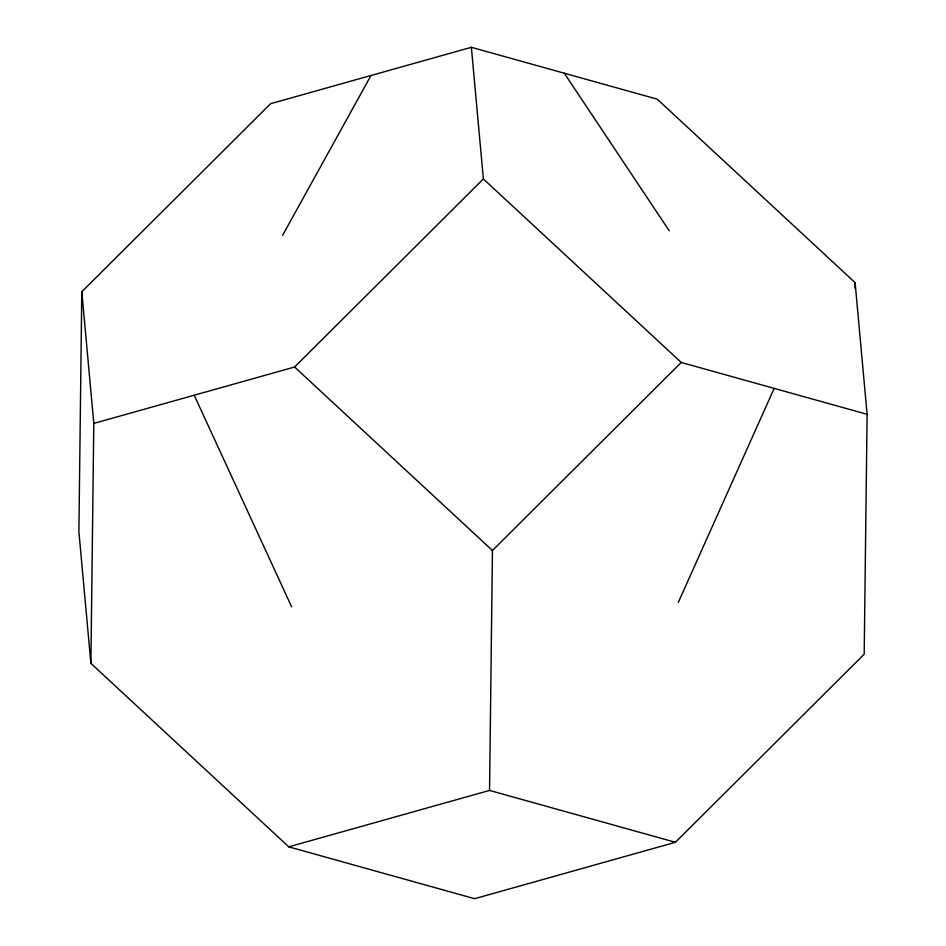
<?xml version="1.0" encoding="UTF-8"?>
<svg xmlns="http://www.w3.org/2000/svg" width="946" height="946" viewBox="0 0 946 946"><rect width="100%" height="100%" fill="white"/><g stroke="black" fill="none" stroke-linecap="round" stroke-linejoin="round"><path stroke-width="1.42" d="M81.805 291.77L78.896 531.687L90.887 663.335L288.755 846.836L474.62 898.7L675.409 842.295L864.195 654.23L867.104 414.313L855.113 282.665L657.245 99.164L471.38 47.3L270.591 103.705L81.805 291.77L93.808 423.418L90.887 663.335M288.755 846.836L489.543 790.43L492.452 550.513L681.238 362.46L867.104 414.313M855.042 288.554L855.113 282.665M678.329 602.377L774.171 388.392M282.594 235.353L370.986 75.503M93.808 423.418L294.596 367.013L483.371 178.948L471.38 47.3M489.543 790.43L675.409 842.295M483.371 178.948L681.238 362.46M294.596 367.013L492.452 550.513M564.313 73.232L669.248 230.812M194.202 395.215L291.675 606.918"/></g></svg>
